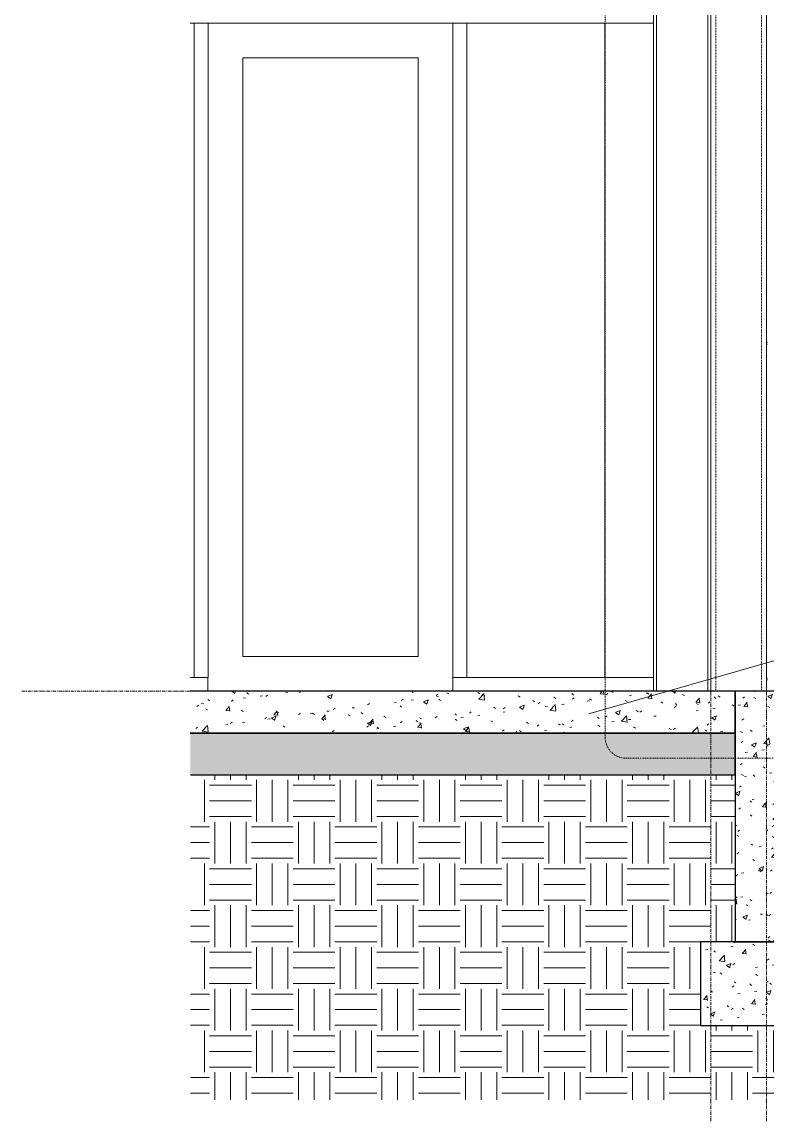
# Model space of a CAD drawing. Header units: inches. Extents: x 22688 to 23652, y -99 to 513.
# Drawn here: x 22688.3 to 22795.4, y -61.7 to 96.2 of the extents above; entities that cross this region are included whole.
import ezdxf

# ---------------------------------------------------------------- set-up
doc = ezdxf.new("R2010")
doc.units = ezdxf.units.IN
doc.header["$MEASUREMENT"] = 0
for name, pattern in [('Dash Dot 3_16_', [0.3125, 0.1875, -0.0625, 0, -0.0625]), ('Grid Line 1_2_', [0.875, 0.5, -0.125, 0.125, -0.125]), ('Hidden 1_8_', [0.1875, 0.125, -0.0625])]:
    doc.linetypes.add(name, pattern=pattern)
for name, color, linetype, lineweight in [('A-ANNO-IDEN', 131, 'Continuous', 9), ('A-ANNO-SYMB', 150, 'Continuous', 9), ('A-DOOR', 31, 'Continuous', 30), ('A-FLOR', 192, 'Continuous', 30), ('A-FLOR-LEVL', 51, 'Continuous', 9), ('A-FLOR-MCUT', 51, 'Continuous', 18), ('A-FLOR-PATT', 8, 'Continuous', 70), ('A-GLAZ-CWMG', 51, 'Continuous', 30), ('A-WALL', 113, 'Continuous', 30), ('A-WALL-PATT', 111, 'Continuous', 30), ('C-BLDG-PADS', 91, 'Continuous', 200), ('C-TOPO', 7, 'Continuous', 30), ('I-WALL', 2, 'Continuous', 30), ('L-SITE-WALL', 31, 'Continuous', 30), ('S-COLS', 52, 'Continuous', 30), ('S-FNDN', 32, 'Continuous', 30), ('S-GRID', 1, 'Continuous', 9)]:
    doc.layers.add(name, color=color, linetype=linetype, lineweight=lineweight)
pattern_1 = [(50, (22007.282, 102), (6.885997, -0.602097), [0.72, -7.92]), (355, (22007.282, 102), (-1.331756, 7.220547), [0.576, -6.336]), (100.451, (22007.856, 101.95), (5.55363, 6.61819), [0.612, -6.731]), (46.184, (22007.282, 103.92), (10.24564, -1.588925), [1.08, -11.88]), (96.636, (22008.136, 103.788), (8.97244, 9.35152), [0.918, -10.096]), (351.184, (22007.282, 103.92), (8.9732, 9.35123), [0.864, -9.504]), (21, (22008.242, 103.44), (5.730726, -3.865003), [0.72, -7.92]), (326, (22008.242, 103.44), (2.33581, 6.96088), [0.576, -6.336]), (71.451, (22008.72, 103.118), (8.065876, 3.09595), [0.612, -6.731]), (37.5, (22007.282, 102), (0.116866, 3.1954784), [0.317, -5.942, 0.317, -6.115, -6.36]), (37.5, (22007.282, 102), (0.116866, 3.1954784), [-12.691, 0.317, -6.043]), (7.5, (22007.282, 102), (2.52543, 3.786025), [0.317, -3.35, 0.317, -5.798, -2.424]), (7.5, (22007.282, 102), (2.52543, 3.786025), [-9.782, 0.317, -2.107]), (327.5, (22005.142, 102), (5.1243685, -0.216176), [0.317, -2.083, 0.317, -7.171, -9.936]), (327.5, (22005.142, 102), (5.1243685, -0.216176), [-9.888, 0.317, -9.619]), (317.5, (22004.182, 102), (5.598326, 0.96141), [0.317, -2.803, 0.317, -4.656, -7.056]), (317.5, (22004.182, 102), (5.598326, 0.96141), [-8.093, 0.317, -6.739])]
pattern_2 = [(0, (22007.282, 102), (6, 6), [6, -6]), (0, (22007.282, 104.25), (6, 6), [6, -6]), (0, (22007.282, 106.5), (6, 6), [6, -6]), (90, (22008.032, 107.25), (-6, 6), [6, -6]), (90, (22010.282, 107.25), (-6, 6), [6, -6]), (90, (22012.532, 107.25), (-6, 6), [6, -6])]

# ---------------------------------------------------------------- blocks, each defined once
blk = doc.blocks.new('Struct_Xcel_Sports Complex_rvt-1-Wall Section - One Story - Storefront')
at = {"layer": 'A-FLOR-PATT', "lineweight": 9}
h = blk.add_hatch(dxfattribs=at)
h.set_pattern_fill('FP_7', color=253, style=0, pattern_type=2)
h.set_pattern_definition(pattern_1)
h.paths.add_polyline_path([(22758.08, -6), (22790.8, -6), (22790.8, 0), (22712.51, 0), (22712.51, -6)], flags=0)
at = {"layer": 'A-WALL-PATT', "lineweight": 9}
h = blk.add_hatch(dxfattribs=at)
h.set_pattern_fill('FP_7', color=253, style=0, pattern_type=2)
h.set_pattern_definition(pattern_1)
h.paths.add_polyline_path([(22798.8, -36), (22798.8, 0), (22790.8, 0), (22790.8, -36)], flags=0)
at = {"layer": 'S-FNDN', "lineweight": 9}
h = blk.add_hatch(dxfattribs=at)
h.set_pattern_fill('FP_7', color=253, style=0, pattern_type=2)
h.set_pattern_definition(pattern_1)
h.paths.add_polyline_path([(22803.65, -48), (22803.8, -48), (22803.8, -36), (22785.8, -36), (22785.8, -48)], flags=0)
at = {"layer": 'A-FLOR', "color": 7}
for p, q in [((22790.8, 0), (22712.51, 0)), ((22712.51, -6), (22790.8, -6))]:
    blk.add_line(p, q, dxfattribs=at)
at = {"layer": 'A-FLOR-MCUT', "color": 7, "lineweight": 30}
blk.add_line((22790.8, -6), (22790.8, 0), dxfattribs=at)
at = {"layer": 'A-WALL', "color": 7}
blk.add_line((22790.8, 0), (22790.8, -6), dxfattribs=at)
at = {"layer": 'L-SITE-WALL', "color": 7}
for p, q in [((22798.8, 0), (22790.8, 0)), ((22798.8, -36), (22798.8, 0)), ((22790.8, -6), (22790.8, -36)), ((22790.8, -36), (22798.8, -36))]:
    blk.add_line(p, q, dxfattribs=at)
at = {"layer": 'S-FNDN', "color": 7}
for p, q in [((22803.8, -36), (22785.8, -36)), ((22785.8, -36), (22785.8, -48)), ((22803.8, -48), (22803.8, -36)), ((22785.8, -48), (22803.8, -48))]:
    blk.add_line(p, q, dxfattribs=at)
blk = doc.blocks.new('W-Wide Flange-Column - B2_E-1389165-Wall Section - One Story - Storefront')
at = {"layer": 'S-COLS', "color": 8, "lineweight": 18}
for p, q in [((22779.05, 144.99), (22779.05, 0)), ((22779.49, 144.97), (22779.49, 0)), ((22786.87, 144.66), (22786.87, 0)), ((22787.3, 142.44), (22787.3, 142.63))]:
    blk.add_line(p, q, dxfattribs=at)
blk = doc.blocks.new('Door_Single_Storefront - one-1371399-Wall Section - One Story - Storefront')
at = {"layer": 'A-DOOR', "color": 8, "lineweight": 18}
for p, q in [((22720.05, 5), (22720.05, 91)), ((22720.05, 91), (22745.24, 91)), ((22745.24, 91), (22745.24, 5)), ((22745.24, 5), (22720.05, 5))]:
    blk.add_line(p, q, dxfattribs=at)
blk = doc.blocks.new('Rectangular Mullion - Exterior 2_ x 4_5_-1417938-Wall Section - One Story - Storefront')
at = {"layer": 'A-GLAZ-CWMG', "color": 8, "lineweight": 18}
blk.add_line((22714.05, 96), (22712.51, 96), dxfattribs=at)
blk = doc.blocks.new('Rectangular Mullion - Exterior 2_ x 4_5_-1144623-Wall Section - One Story - Storefront')
at = {"layer": 'A-GLAZ-CWMG', "color": 8, "lineweight": 18}
blk.add_line((22779.05, 96), (22751.24, 96), dxfattribs=at)
blk = doc.blocks.new('Rectangular Mullion - Exterior 2_ x 4_5_-1307559-Wall Section - One Story - Storefront')
at = {"layer": 'A-GLAZ-CWMG', "color": 8, "lineweight": 18}
blk.add_line((22751.24, 96), (22714.05, 96), dxfattribs=at)
blk = doc.blocks.new('Rectangular Mullion - Exterior 2_ x 4_5_-1312638-Wall Section - One Story - Storefront')
at = {"layer": 'A-GLAZ-CWMG', "color": 8, "lineweight": 18}
for p, q in [((22750.24, 0), (22750.24, 2)), ((22750.24, 2), (22779.05, 2))]:
    blk.add_line(p, q, dxfattribs=at)
blk = doc.blocks.new('Rectangular Mullion - Exterior 2_ x 4_5_-1417939-Wall Section - One Story - Storefront')
at = {"layer": 'A-GLAZ-CWMG', "color": 8, "lineweight": 18}
for p, q in [((22712.51, 2), (22715.05, 2)), ((22715.05, 2), (22715.05, 0))]:
    blk.add_line(p, q, dxfattribs=at)
blk = doc.blocks.new('Rectangular Mullion - Exterior 2_ x 4_5_-1115231-Wall Section - One Story - Storefront')
at = {"layer": 'A-GLAZ-CWMG', "color": 8, "lineweight": 18}
for p, q in [((22750.24, 96), (22752.24, 96)), ((22750.24, 96), (22750.24, 2)), ((22752.24, 96), (22752.24, 2)), ((22752.24, 2), (22750.24, 2))]:
    blk.add_line(p, q, dxfattribs=at)
blk = doc.blocks.new('C-Channel-Column - C8X13_7-1665977-Wall Section - One Story - Storefront')
at = {"layer": 'S-COLS', "color": 8, "linetype": 'Hidden 1_8_', "lineweight": 18}
for p, q in [((22788.02, 0), (22788.02, 142.44)), ((22794.59, 0), (22794.59, 142.44))]:
    blk.add_line(p, q, dxfattribs=at)

msp = doc.modelspace()

# ---------------------------------------------------------------- hatches: boundary and pattern name
at = {"layer": 'A-WALL-PATT', "lineweight": 9}
h = msp.add_hatch(dxfattribs=at)
h.set_pattern_fill('FP_3', color=43, style=0, pattern_type=2)
h.set_pattern_definition([(90, (22647.7, 243), (-193, -193), [48, -145]), (180, (22647.7, 243), (-2e-14, -193), [96, -97]), (270, (22551.7, 291), (-193, -193), [48, -145]), (180, (22647.7, 291), (-2e-14, -193), [96, -97]), (270, (22551.2, 291), (-193, -193), [48, -145]), (180, (22551.2, 291), (-2e-14, -193), [96, -97]), (90, (22455.2, 243), (-193, -193), [48, -145]), (180, (22551.2, 243), (-2e-14, -193), [96, -97]), (90, (22599.96, 291.25), (-193, -193), [48, -145]), (180, (22648.08, 291.25), (-2e-14, -193), [48.125, -144.875]), (180, (22648.08, 339.25), (-2e-14, -193), [48.125, -144.875]), (90, (22503.46, 291.25), (-193, -193), [48, -145]), (180, (22599.46, 291.25), (-2e-14, -193), [96, -97]), (270, (22599.46, 339.25), (-193, -193), [48, -145]), (180, (22599.46, 339.25), (-2e-14, -193), [96, -97]), (180, (22502.96, 291.25), (-2e-14, -193), [48, -145]), (270, (22502.96, 339.25), (-193, -193), [48, -145]), (180, (22502.96, 339.25), (-2e-14, -193), [48, -145]), (90, (22647.7, 339.5), (-193, -193), [48, -145]), (180, (22647.7, 339.5), (-2e-14, -193), [96, -97]), (270, (22551.7, 387.5), (-193, -193), [48, -145]), (180, (22647.7, 387.5), (-2e-14, -193), [96, -97]), (270, (22551.2, 387.5), (-193, -193), [48, -145]), (180, (22551.2, 387.5), (-2e-14, -193), [96, -97]), (90, (22455.2, 339.5), (-193, -193), [48, -145]), (180, (22551.2, 339.5), (-2e-14, -193), [96, -97]), (90, (22599.96, 387.75), (-193, -193), [48, -145]), (180, (22648.08, 387.75), (-2e-14, -193), [48.125, -144.875]), (180, (22648.08, 435.75), (-2e-14, -193), [48.125, -144.875]), (90, (22503.46, 387.75), (-193, -193), [48, -145]), (180, (22599.46, 387.75), (-2e-14, -193), [96, -97]), (270, (22599.46, 435.75), (-193, -193), [48, -145]), (180, (22599.46, 435.75), (-2e-14, -193), [96, -97]), (180, (22502.96, 387.75), (-2e-14, -193), [48, -145]), (270, (22502.96, 435.75), (-193, -193), [48, -145]), (180, (22502.96, 435.75), (-2e-14, -193), [48, -145])])
h.paths.add_polyline_path([(22795.30281, 0), (22795.42781, 0), (22795.42781, 145.5), (22795.30281, 145.5), (22795.30162, 142.62213), (22795.24789, 142.49242), (22795.11534, 142.43751), (22795.30281, 142.4375), (22795.30281, 2)], flags=0)
h.paths.add_polyline_path([(22787.33445, 142.4375), (22787.49025, 142.43752), (22787.35773, 142.49242), (22787.30281, 142.6209), (22787.30281, 142.4375)], flags=0)
h.paths.add_polyline_path([(22792.25727, 142.54688), (22795.11534, 142.54688), (22795.16957, 142.56875), (22795.19344, 142.625), (22795.19344, 144.31521), (22787.41219, 144.63943), (22787.41219, 142.6209), (22787.43646, 142.56832), (22787.49031, 142.54688)], flags=0)
at = {"layer": 'C-BLDG-PADS'}
h = msp.add_hatch(dxfattribs=at)
h.set_pattern_fill('FP_10', color=55, style=0, pattern_type=2)
h.set_pattern_definition([(212.005, (22006.476, 104.015), (-40.310627, -26.8730086), [1.268, -125.493]), (213.69, (22007.282, 104.553), (-13.436241, -13.436764), [0.969, -47.478]), (198.435, (22007.686, 104.687), (-26.873024, -13.436542), [0.425, -42.065]), (180, (22008.223, 104.687), (-2e-15, -13.437), [0.537, -12.899]), (161.565, (22008.626, 104.553), (-13.436518, 1.2e-05), [0.425, -42.065]), (333.435, (22008.76, 114.227), (13.436532, 1e-05), [0.601, -29.444]), (296.565, (22008.626, 114.496), (13.43652, -13.436544), [0.3, -29.745]), (270, (22008.626, 115.168), (13.437, 8e-16), [0.672, -12.765]), (186.34, (22008.76, 106.434), (-107.4926568, -13.4363962), [1.217, -120.457]), (296.565, (22011.717, 114.765), (13.43652, -13.436544), [0.3, -29.745]), (303.69, (22011.448, 115.168), (13.436764, -13.436241), [0.484, -47.962]), (229.399, (22013.598, 109.256), (-67.1828397, -80.6196216), [1.239, -122.641]), (243.435, (22014.001, 110.062), (1e-05, -13.436532), [0.901, -29.144]), (213.69, (22018.704, 108.584), (-13.436241, -13.436764), [0.484, -47.962]), (33.69, (22014.673, 104.822), (13.436241, 13.436764), [0.484, -47.962]), (0, (22014.404, 104.822), (0, 13.437), [0.269, -13.168]), (333.435, (22014.135, 104.956), (13.436532, 1e-05), [0.3, -29.745]), (284.036, (22014.001, 105.494), (13.436545, -40.30972), [0.554, -54.847]), (270, (22014.001, 105.762), (13.437, 8e-16), [0.269, -13.168]), (243.435, (22014.001, 106.031), (1e-05, -13.436532), [0.3, -29.745]), (135, (22014.001, 106.165), (-13.43644, 9e-16), [0.19, -18.812]), (90, (22014.001, 106.031), (-13.437, 8e-16), [0.134, -13.302]), (18.435, (22018.838, 112.212), (26.873024, 13.436542), [0.85, -41.641]), (6.34, (22019.644, 112.481), (107.4926568, 13.4363962), [1.217, -120.457]), (180, (22019.107, 109.256), (-2e-15, -13.437), [0.806, -12.63]), (197.354, (22021.257, 109.928), (-40.3099621, -13.43709214), [2.252, -222.987]), (198.435, (22021.66, 110.062), (-26.873024, -13.436542), [0.425, -42.065]), (213.69, (22022.063, 110.331), (-13.436241, -13.436764), [0.484, -47.962]), (251.565, (22022.197, 110.734), (-1.2e-05, -13.436518), [0.425, -42.065]), (243.435, (22022.331, 111.003), (1e-05, -13.436532), [0.3, -29.745]), (270, (22022.331, 111.271), (13.437, 8e-16), [0.269, -13.168]), (293.199, (22021.928, 112.212), (13.4363854, -26.8729472), [1.023, -101.307]), (315, (22021.525, 112.615), (13.43644, 9e-16), [0.57, -18.432]), (0, (22020.853, 112.615), (0, 13.437), [0.672, -12.765]), (341.565, (22017.897, 109.39), (13.436518, -1.2e-05), [0.425, -42.065]), (303.69, (22017.629, 109.793), (13.436764, -13.436241), [0.484, -47.962]), (279.462, (22017.494, 110.599), (13.43628, -67.1832013), [0.817, -80.915]), (270, (22017.494, 111.406), (13.437, 8e-16), [0.806, -12.63]), (239.036, (22017.897, 112.077), (-13.4372, -26.873257), [0.783, -77.565]), (188.13, (22018.838, 112.212), (-80.6200966, -13.436299), [0.95, -94.061]), (116.565, (22008.895, 111.809), (-13.43652, 13.436544), [0.3, -29.745]), (135, (22009.164, 111.54), (-13.43644, 9e-16), [0.38, -18.622]), (168.69, (22009.835, 111.406), (-13.436897, 0.000212), [0.685, -67.829]), (191.31, (22010.507, 111.54), (-53.746592, -13.436568), [0.685, -67.829]), (194.036, (22011.045, 111.674), (-40.30972, -13.436545), [0.554, -54.847]), (236.31, (22011.313, 112.077), (-13.436194, -26.873299), [0.484, -47.962]), (236.31, (22011.582, 112.481), (-13.436194, -26.873299), [0.484, -47.962]), (270, (22011.582, 112.884), (13.437, 8e-16), [0.403, -13.034]), (291.801, (22011.313, 113.556), (13.4361655, -26.872997), [0.724, -71.635]), (116.565, (22011.448, 110.734), (-13.43652, 13.436544), [0.601, -29.444]), (168.69, (22012.12, 110.599), (-13.436897, 0.000212), [0.685, -67.829]), (194.036, (22012.657, 110.734), (-40.30972, -13.436545), [0.554, -54.847]), (225, (22013.06, 111.137), (9e-16, -13.43644), [0.57, -18.432]), (251.565, (22013.195, 111.54), (-1.2e-05, -13.436518), [0.425, -42.065]), (296.565, (22012.926, 112.077), (13.43652, -13.436544), [0.601, -29.444]), (315, (22012.657, 112.346), (13.43644, 9e-16), [0.38, -18.622]), (326.31, (22012.254, 112.615), (26.873299, -13.436194), [0.484, -47.962]), (0, (22011.985, 112.615), (0, 13.437), [0.269, -13.168]), (33.69, (22011.582, 112.346), (13.436241, 13.436764), [0.484, -47.962]), (71.565, (22011.448, 111.943), (1.2e-05, 13.436518), [0.425, -42.065]), (63.435, (22011.313, 111.674), (-1e-05, 13.436532), [0.3, -29.745]), (71.565, (22011.179, 111.271), (1.2e-05, 13.436518), [0.425, -42.065]), (104.036, (22011.179, 110.734), (-13.436545, 40.30972), [0.554, -54.847]), (45, (22010.91, 110.465), (9e-16, 13.43644), [0.38, -18.622]), (18.435, (22010.507, 110.331), (26.873024, 13.436542), [0.425, -42.065]), (0, (22009.835, 110.331), (0, 13.437), [0.672, -12.765]), (14.036, (22009.298, 110.196), (40.30972, 13.436545), [0.554, -54.847]), (341.565, (22008.895, 110.331), (13.436518, -1.2e-05), [0.425, -42.065]), (270, (22008.895, 110.734), (13.437, 8e-16), [0.403, -13.034]), (225, (22009.298, 111.137), (9e-16, -13.43644), [0.57, -18.432]), (198.435, (22010.104, 111.406), (-26.873024, -13.436542), [0.85, -41.641]), (180, (22010.776, 111.406), (-2e-15, -13.437), [0.672, -12.765]), (153.435, (22011.045, 111.271), (-13.436532, -1e-05), [0.3, -29.745]), (206.565, (22016.151, 109.121), (-13.436544, -13.43652), [0.3, -29.745]), (146.31, (22016.554, 108.853), (-26.873299, 13.436194), [0.484, -47.962]), (119.745, (22017.091, 107.912), (-40.3105597, 67.1832064), [1.083, -107.246]), (95.711, (22017.226, 106.568), (-13.4375424, 120.930058), [1.35, -133.686]), (90, (22017.226, 106.434), (-13.437, 8e-16), [0.134, -13.302]), (63.435, (22017.091, 106.165), (-1e-05, 13.436532), [0.3, -29.745]), (26.565, (22016.822, 106.031), (13.436544, 13.43652), [0.3, -29.745]), (0, (22016.419, 106.031), (0, 13.437), [0.403, -13.034]), (0, (22016.285, 106.031), (0, 13.437), [0.134, -13.302]), (0, (22016.016, 106.031), (0, 13.437), [0.269, -13.168]), (326.31, (22015.613, 106.3), (26.873299, -13.436194), [0.484, -47.962]), (333.435, (22015.344, 106.434), (13.436532, 1e-05), [0.3, -29.745]), (284.036, (22015.21, 106.972), (13.436545, -40.30972), [0.554, -54.847]), (270, (22015.21, 107.24), (13.437, 8e-16), [0.269, -13.168]), (270, (22015.21, 107.643), (13.437, 8e-16), [0.403, -13.034]), (258.69, (22015.344, 108.315), (-0.000212, -13.436897), [0.685, -67.829]), (231.34, (22015.882, 108.987), (-40.3101895, -53.745816), [0.86, -85.176]), (270, (22018.704, 108.718), (13.437, 8e-16), [0.134, -13.302]), (270, (22018.704, 108.853), (13.437, 8e-16), [0.134, -13.302]), (326.31, (22018.3, 109.121), (26.873299, -13.436194), [0.484, -47.962]), (333.435, (22017.494, 109.525), (13.436532, 1e-05), [0.901, -29.144]), (0, (22016.822, 109.525), (0, 13.437), [0.672, -12.765]), (63.435, (22016.688, 109.256), (-1e-05, 13.436532), [0.3, -29.745]), (90, (22016.688, 108.718), (-13.437, 8e-16), [0.537, -12.899]), (135, (22017.091, 108.315), (-13.43644, 9e-16), [0.57, -18.432]), (161.565, (22017.494, 108.181), (-13.436518, 1.2e-05), [0.425, -42.065]), (180, (22017.897, 108.181), (-2e-15, -13.437), [0.403, -13.034]), (198.435, (22018.3, 108.315), (-26.873024, -13.436542), [0.425, -42.065]), (351.87, (22013.06, 115.571), (13.4370087, -0.000259), [1.9, -93.111]), (14.036, (22012.523, 115.437), (40.30972, 13.436545), [0.554, -54.847]), (53.13, (22012.12, 114.899), (26.873672, 40.309752), [0.672, -66.511]), (95.194, (22012.254, 113.421), (-13.4351326, 134.3664647), [1.484, -146.928]), (101.31, (22012.388, 112.749), (-13.436568, 53.746592), [0.685, -67.829]), (143.13, (22012.926, 112.346), (-40.309752, 26.873672), [0.672, -66.511]), (161.565, (22013.329, 112.212), (-13.436518, 1.2e-05), [0.425, -42.065]), (198.435, (22013.732, 112.346), (-26.873024, -13.436542), [0.425, -42.065]), (225, (22014.404, 113.018), (9e-16, -13.43644), [0.95, -18.052]), (228.814, (22015.344, 114.093), (-80.6198072, -94.0561774), [1.428, -141.405]), (251.565, (22015.479, 114.496), (-1.2e-05, -13.436518), [0.425, -42.065]), (270, (22015.479, 114.63), (13.437, 8e-16), [0.134, -13.302]), (288.435, (22015.344, 115.034), (13.436542, -26.873024), [0.425, -42.065]), (326.31, (22014.941, 115.302), (26.873299, -13.436194), [0.484, -47.962]), (90, (22008.76, 112.077), (-13.437, 8e-16), [0.941, -12.496]), (338.199, (22010.642, 113.824), (40.3099116, -13.436441), [0.724, -71.635]), (0, (22009.835, 113.824), (0, 13.437), [0.806, -12.63]), (30.964, (22009.164, 113.421), (40.310285, 26.8733136), [0.783, -77.565]), (45, (22008.76, 113.018), (9e-16, 13.43644), [0.57, -18.432]), (90, (22006.611, 107.778), (-13.437, 8e-16), [0.941, -12.496]), (116.565, (22007.014, 106.972), (-13.43652, 13.436544), [0.901, -29.144]), (153.435, (22007.82, 106.568), (-13.436532, -1e-05), [0.901, -29.144]), (180, (22008.492, 106.568), (-2e-15, -13.437), [0.672, -12.765]), (218.66, (22009.164, 107.106), (-13.436833, -13.4362984), [0.86, -85.176]), (231.34, (22009.701, 107.778), (-40.3101895, -53.745816), [0.86, -85.176]), (213.69, (22010.507, 108.315), (-13.436241, -13.436764), [0.969, -47.478]), (239.036, (22010.91, 108.987), (-13.4372, -26.873257), [0.783, -77.565]), (270, (22010.91, 109.256), (13.437, 8e-16), [0.269, -13.168]), (270, (22010.91, 109.659), (13.437, 8e-16), [0.403, -13.034]), (315, (22010.507, 110.062), (13.43644, 9e-16), [0.57, -18.432]), (350.538, (22009.701, 110.196), (13.4368224, 7.56e-05), [0.817, -80.915]), (14.036, (22008.626, 109.928), (40.30972, 13.436545), [1.108, -54.293]), (18.435, (22007.417, 109.525), (26.873024, 13.436542), [1.275, -41.216]), (45, (22007.014, 109.121), (9e-16, 13.43644), [0.57, -18.432]), (45, (22006.611, 108.718), (9e-16, 13.43644), [0.57, -18.432]), (108.435, (22009.567, 105.762), (-13.436542, 26.873024), [0.85, -41.641]), (126.87, (22009.97, 105.225), (-13.436224, 13.436576), [0.672, -66.511]), (146.31, (22010.373, 104.956), (-26.873299, 13.436194), [0.484, -47.962]), (161.565, (22010.776, 104.822), (-13.436518, 1.2e-05), [0.425, -42.065]), (135, (22011.179, 104.419), (-13.43644, 9e-16), [0.57, -18.432]), (161.565, (22011.582, 104.284), (-13.436518, 1.2e-05), [0.425, -42.065]), (180, (22011.985, 104.284), (-2e-15, -13.437), [0.403, -13.034]), (206.565, (22012.254, 104.419), (-13.436544, -13.43652), [0.3, -29.745]), (206.565, (22012.791, 104.687), (-13.436544, -13.43652), [0.601, -29.444]), (189.462, (22013.598, 104.822), (-67.1832013, -13.43628), [0.817, -80.915]), (243.435, (22013.866, 105.359), (1e-05, -13.436532), [0.601, -29.444]), (270, (22013.866, 105.494), (13.437, 8e-16), [0.134, -13.302]), (270, (22013.866, 105.762), (13.437, 8e-16), [0.269, -13.168]), (326.31, (22013.463, 106.568), (26.873299, -13.436194), [0.484, -47.962]), (327.995, (22012.388, 107.24), (67.1829352, -40.309468), [1.268, -125.493]), (329.036, (22011.717, 107.643), (26.873257, -13.4372), [0.783, -77.565]), (341.565, (22010.91, 107.912), (13.436518, -1.2e-05), [0.85, -41.641]), (0, (22010.373, 107.912), (0, 13.437), [0.537, -12.899]), (33.69, (22009.97, 107.643), (13.436241, 13.436764), [0.484, -47.962]), (53.13, (22009.567, 107.106), (26.873672, 40.309752), [0.672, -66.511]), (63.435, (22009.298, 106.568), (-1e-05, 13.436532), [0.601, -29.444]), (225, (22015.479, 105.494), (9e-16, -13.43644), [0.57, -18.432]), (236.31, (22015.747, 105.897), (-13.436194, -26.873299), [0.484, -47.962]), (270, (22015.747, 106.031), (13.437, 8e-16), [0.134, -13.302]), (315, (22015.479, 106.3), (13.43644, 9e-16), [0.38, -18.622]), (333.435, (22014.941, 106.568), (13.436532, 1e-05), [0.601, -29.444]), (18.435, (22014.135, 106.3), (26.873024, 13.436542), [0.85, -41.641]), (75.964, (22014.001, 105.762), (-0.0003, 13.436231), [0.554, -54.847]), (71.565, (22007.954, 103.209), (1.2e-05, 13.436518), [0.425, -42.065]), (135, (22008.223, 102.941), (-13.43644, 9e-16), [0.38, -18.622]), (146.31, (22008.626, 102.672), (-26.873299, 13.436194), [0.484, -47.962]), (153.435, (22009.164, 102.403), (-13.436532, -1e-05), [0.601, -29.444]), (180, (22009.298, 102.403), (-2e-15, -13.437), [0.134, -13.302]), (161.565, (22009.701, 102.269), (-13.436518, 1.2e-05), [0.425, -42.065]), (180, (22010.238, 102.269), (-2e-15, -13.437), [0.537, -12.899]), (198.435, (22010.642, 102.403), (-26.873024, -13.436542), [0.425, -42.065]), (210.964, (22011.313, 102.806), (-40.310285, -26.8733136), [0.783, -77.565]), (206.565, (22011.582, 102.941), (-13.436544, -13.43652), [0.3, -29.745]), (251.565, (22011.717, 103.344), (-1.2e-05, -13.436518), [0.425, -42.065]), (303.69, (22011.448, 103.747), (13.436764, -13.436241), [0.484, -47.962]), (306.87, (22011.045, 104.284), (13.436224, -13.436576), [0.672, -66.511]), (323.13, (22010.507, 104.687), (40.309752, -26.873672), [0.672, -66.511]), (345.964, (22009.97, 104.822), (13.436231, 0.0003), [0.554, -54.847]), (18.435, (22009.567, 104.687), (26.873024, 13.436542), [0.425, -42.065]), (30.964, (22008.895, 104.284), (40.310285, 26.8733136), [0.783, -77.565]), (39.806, (22008.089, 103.612), (13.4366017, 13.4362908), [1.049, -103.894]), (135, (22012.12, 102.403), (-13.43644, 9e-16), [0.19, -18.812]), (153.435, (22012.388, 102.269), (-13.436532, -1e-05), [0.3, -29.745]), (191.31, (22013.06, 102.403), (-53.746592, -13.436568), [0.685, -67.829]), (165.964, (22013.598, 102.269), (-13.436231, -0.0003), [0.554, -54.847]), (175.236, (22015.21, 102.134), (-13.4364265, -8.2e-05), [1.618, -160.181]), (206.565, (22015.479, 102.269), (-13.436544, -13.43652), [0.3, -29.745]), (225, (22015.747, 102.537), (9e-16, -13.43644), [0.38, -18.622]), (270, (22015.747, 103.209), (13.437, 8e-16), [0.672, -12.765]), (270, (22015.747, 103.612), (13.437, 8e-16), [0.403, -13.034]), (308.66, (22015.21, 104.284), (13.4362984, -13.436833), [0.86, -85.176]), (338.199, (22014.538, 104.553), (40.3099116, -13.436441), [0.724, -71.635]), (348.69, (22013.866, 104.687), (13.436897, -0.000212), [0.685, -67.829]), (18.435, (22012.657, 104.284), (26.873024, 13.436542), [1.275, -41.216]), (36.87, (22012.12, 103.881), (13.436576, 13.436224), [0.672, -66.511]), (68.199, (22011.851, 103.209), (13.436441, 40.3099116), [0.724, -71.635]), (101.31, (22011.985, 102.537), (-13.436568, 53.746592), [0.685, -67.829]), (348.69, (22010.776, 115.302), (13.436897, -0.000212), [0.685, -67.829]), (354.806, (22009.298, 115.437), (13.4361385, -0.0003521), [1.484, -146.928]), (0, (22008.895, 115.437), (0, 13.437), [0.403, -13.034]), (45, (22008.626, 115.168), (9e-16, 13.43644), [0.38, -18.622]), (180, (22009.701, 113.959), (-2e-15, -13.437), [0.403, -13.034]), (188.13, (22010.642, 114.093), (-80.6200966, -13.436299), [0.95, -94.061]), (172.875, (22011.717, 113.959), (-13.436807, -0.000376), [1.083, -107.246]), (225, (22011.851, 114.093), (9e-16, -13.43644), [0.19, -18.812]), (270, (22011.851, 114.496), (13.437, 8e-16), [0.403, -13.034]), (161.565, (22016.151, 114.899), (-13.436518, 1.2e-05), [0.425, -42.065]), (180, (22016.688, 114.899), (-2e-15, -13.437), [0.537, -12.899]), (198.435, (22017.091, 115.034), (-26.873024, -13.436542), [0.425, -42.065]), (170.538, (22017.897, 114.899), (-13.4368224, -7.56e-05), [0.817, -80.915]), (213.69, (22018.3, 115.168), (-13.436241, -13.436764), [0.484, -47.962]), (270, (22018.3, 115.302), (13.437, 8e-16), [0.134, -13.302]), (296.565, (22018.166, 115.571), (13.43652, -13.436544), [0.3, -29.745]), (341.565, (22017.36, 115.84), (13.436518, -1.2e-05), [0.85, -41.641]), (341.565, (22016.554, 116.108), (13.436518, -1.2e-05), [0.85, -41.641]), (14.036, (22016.016, 115.974), (40.30972, 13.436545), [0.554, -54.847]), (45, (22015.613, 115.571), (9e-16, 13.43644), [0.57, -18.432]), (104.036, (22015.747, 115.034), (-13.436545, 40.30972), [0.554, -54.847]), (0, (22005.267, 103.344), (0, 13.437), [0.134, -13.302]), (315, (22004.998, 103.612), (13.43644, 9e-16), [0.38, -18.622]), (274.764, (22004.864, 105.225), (13.437683, -147.8026001), [1.618, -160.181]), (255.964, (22004.998, 105.762), (0.0003, -13.436231), [0.554, -54.847]), (225, (22005.267, 106.031), (9e-16, -13.43644), [0.38, -18.622]), (198.435, (22006.476, 106.434), (-26.873024, -13.436542), [1.275, -41.216]), (180, (22006.611, 106.434), (-2e-15, -13.437), [0.134, -13.302]), (171.87, (22007.551, 106.3), (-13.4370087, 0.000259), [0.95, -94.061]), (146.31, (22009.164, 106.165), (-26.873299, 13.436194), [0.484, -47.962]), (108.435, (22009.432, 105.359), (-13.436542, 26.873024), [0.85, -41.641]), (90, (22009.432, 105.225), (-13.437, 8e-16), [0.134, -13.302]), (71.565, (22009.298, 104.822), (1.2e-05, 13.436518), [0.425, -42.065]), (26.565, (22009.029, 104.687), (13.436544, 13.43652), [0.3, -29.745]), (18.435, (22008.626, 104.553), (26.873024, 13.436542), [0.425, -42.065]), (126.87, (22015.882, 103.612), (-13.436224, 13.436576), [0.672, -66.511]), (123.69, (22016.151, 103.209), (-13.436764, 13.436241), [0.484, -47.962]), (149.036, (22016.822, 102.806), (-26.873257, 13.4372), [0.783, -77.565]), (168.69, (22017.494, 102.672), (-13.436897, 0.000212), [0.685, -67.829]), (213.69, (22017.897, 102.941), (-13.436241, -13.436764), [0.484, -47.962]), (251.565, (22018.032, 103.344), (-1.2e-05, -13.436518), [0.425, -42.065]), (270, (22018.032, 103.478), (13.437, 8e-16), [0.134, -13.302]), (279.462, (22017.897, 104.284), (13.43628, -67.1832013), [0.817, -80.915]), (243.435, (22018.032, 104.553), (1e-05, -13.436532), [0.3, -29.745]), (270, (22018.032, 104.687), (13.437, 8e-16), [0.134, -13.302]), (296.565, (22017.629, 105.494), (13.43652, -13.436544), [0.901, -29.144]), (329.036, (22016.957, 105.897), (26.873257, -13.4372), [0.783, -77.565]), (8.13, (22016.016, 105.762), (80.6200966, 13.436299), [0.95, -94.061]), (45, (22015.479, 105.225), (9e-16, 13.43644), [0.76, -18.242]), (45, (22015.21, 104.956), (9e-16, 13.43644), [0.38, -18.622]), (90, (22015.21, 104.553), (-13.437, 8e-16), [0.403, -13.034]), (123.69, (22015.479, 104.15), (-13.436764, 13.436241), [0.484, -47.962]), (101.31, (22017.494, 106.568), (-13.436568, 53.746592), [0.685, -67.829]), (108.435, (22017.629, 106.165), (-13.436542, 26.873024), [0.425, -42.065]), (135, (22017.763, 106.031), (-13.43644, 9e-16), [0.19, -18.812]), (180, (22018.166, 106.031), (-2e-15, -13.437), [0.403, -13.034]), (213.69, (22018.569, 106.3), (-13.436241, -13.436764), [0.484, -47.962]), (187.125, (22019.644, 106.434), (-94.0566594, -13.437028), [1.083, -107.246]), (236.31, (22019.913, 106.837), (-13.436194, -26.873299), [0.484, -47.962]), (270, (22019.913, 106.972), (13.437, 8e-16), [0.134, -13.302]), (288.435, (22019.778, 107.375), (13.436542, -26.873024), [0.425, -42.065]), (285.945, (22019.51, 108.315), (13.4366066, -40.3096492), [0.978, -96.842]), (315, (22019.241, 108.584), (13.43644, 9e-16), [0.38, -18.622]), (18.435, (22018.838, 108.45), (26.873024, 13.436542), [0.425, -42.065]), (29.745, (22017.897, 107.912), (67.1832064, 40.3105597), [1.083, -107.246]), (18.435, (22017.494, 107.778), (26.873024, 13.436542), [0.425, -42.065]), (75.964, (22017.36, 107.24), (-0.0003, 13.436231), [0.554, -54.847]), (180, (22013.463, 110.734), (-2e-15, -13.437), [0.403, -13.034]), (180, (22013.732, 110.734), (-2e-15, -13.437), [0.269, -13.168]), (135, (22014.001, 110.465), (-13.43644, 9e-16), [0.38, -18.622]), (90, (22014.001, 110.062), (-13.437, 8e-16), [0.403, -13.034]), (26.565, (22011.985, 107.912), (13.436544, 13.43652), [0.901, -29.144]), (341.565, (22011.582, 108.046), (13.436518, -1.2e-05), [0.425, -42.065]), (300.964, (22011.179, 108.718), (26.8733136, -40.310285), [0.783, -77.565]), (71.565, (22013.732, 109.121), (1.2e-05, 13.436518), [0.425, -42.065]), (90, (22013.732, 108.45), (-13.437, 8e-16), [0.672, -12.765]), (123.69, (22014.001, 108.046), (-13.436764, 13.436241), [0.484, -47.962]), (153.435, (22014.538, 107.778), (-13.436532, -1e-05), [0.601, -29.444]), (198.435, (22014.941, 107.912), (-26.873024, -13.436542), [0.425, -42.065]), (243.435, (22015.076, 108.181), (1e-05, -13.436532), [0.3, -29.745]), (255.964, (22015.21, 108.718), (0.0003, -13.436231), [0.554, -54.847]), (251.565, (22015.344, 109.121), (-1.2e-05, -13.436518), [0.425, -42.065]), (291.801, (22015.076, 109.793), (13.4361655, -26.872997), [0.724, -71.635]), (323.13, (22014.538, 110.196), (40.309752, -26.873672), [0.672, -66.511]), (18.435, (22014.135, 110.062), (26.873024, 13.436542), [0.425, -42.065]), (63.435, (22013.866, 109.525), (-1e-05, 13.436532), [0.601, -29.444]), (135, (22012.791, 107.106), (-13.43644, 9e-16), [0.57, -18.432]), (149.036, (22013.463, 106.703), (-26.873257, 13.4372), [0.783, -77.565]), (146.31, (22013.866, 106.434), (-26.873299, 13.436194), [0.484, -47.962]), (180, (22014.135, 106.434), (-2e-15, -13.437), [0.269, -13.168]), (210.964, (22014.807, 106.837), (-40.310285, -26.8733136), [0.783, -77.565]), (243.435, (22014.941, 107.106), (1e-05, -13.436532), [0.3, -29.745]), (303.69, (22014.673, 107.509), (13.436764, -13.436241), [0.484, -47.962]), (321.34, (22014.001, 108.046), (53.745816, -40.3101895), [0.86, -85.176]), (345.964, (22013.463, 108.181), (13.436231, 0.0003), [0.554, -54.847]), (11.31, (22012.791, 108.046), (53.746592, 13.436568), [0.685, -67.829]), (26.565, (22012.523, 107.912), (13.436544, 13.43652), [0.3, -29.745]), (71.565, (22012.388, 107.509), (1.2e-05, 13.436518), [0.425, -42.065]), (15.945, (22012.12, 110.465), (40.3096492, 13.4366066), [0.978, -96.842]), (29.745, (22011.179, 109.928), (67.1832064, 40.3105597), [1.083, -107.246]), (63.435, (22011.045, 109.659), (-1e-05, 13.436532), [0.3, -29.745]), (90, (22011.045, 109.256), (-13.437, 8e-16), [0.403, -13.034]), (104.036, (22011.179, 108.718), (-13.436545, 40.30972), [0.554, -54.847]), (120.964, (22011.582, 108.046), (-26.8733136, 40.310285), [0.783, -77.565]), (153.435, (22019.107, 115.168), (-13.436532, -1e-05), [0.3, -29.745]), (180, (22019.375, 115.168), (-2e-15, -13.437), [0.269, -13.168]), (209.745, (22020.316, 115.705), (-67.1832064, -40.3105597), [1.083, -107.246]), (225, (22020.853, 116.243), (9e-16, -13.43644), [0.76, -18.242]), (239.036, (22021.257, 116.915), (-13.4372, -26.873257), [0.783, -77.565]), (239.036, (22021.66, 117.587), (-13.4372, -26.873257), [0.783, -77.565]), (270, (22021.66, 117.721), (13.437, 8e-16), [0.134, -13.302]), (333.435, (22021.391, 117.855), (13.436532, 1e-05), [0.3, -29.745]), (0, (22020.988, 117.855), (0, 13.437), [0.403, -13.034]), (45, (22020.585, 117.452), (9e-16, 13.43644), [0.57, -18.432]), (26.565, (22018.972, 116.646), (13.436544, 13.43652), [1.803, -28.243]), (30.964, (22018.3, 116.243), (40.310285, 26.8733136), [0.783, -77.565]), (90, (22018.3, 115.974), (-13.437, 8e-16), [0.269, -13.168]), (128.66, (22018.838, 115.302), (-13.4362984, 13.436833), [0.86, -85.176]), (255.964, (22017.36, 110.868), (0.0003, -13.436231), [0.554, -54.847]), (281.31, (22017.226, 111.54), (13.436568, -53.746592), [0.685, -67.829]), (309.806, (22016.554, 112.346), (13.4362908, -13.4366017), [1.049, -103.894]), (329.036, (22015.882, 112.749), (26.873257, -13.4372), [0.783, -77.565]), (345.964, (22015.344, 112.884), (13.436231, 0.0003), [0.554, -54.847]), (0, (22014.807, 112.884), (0, 13.437), [0.537, -12.899]), (26.565, (22014.269, 112.615), (13.436544, 13.43652), [0.601, -29.444]), (45, (22013.866, 112.212), (9e-16, 13.43644), [0.57, -18.432]), (53.13, (22013.463, 111.674), (26.873672, 40.309752), [0.672, -66.511]), (90, (22013.463, 111.271), (-13.437, 8e-16), [0.403, -13.034]), (135, (22013.866, 110.868), (-13.43644, 9e-16), [0.57, -18.432]), (144.462, (22014.807, 110.196), (-40.3095313, 26.8733096), [1.156, -114.43]), (135, (22015.479, 109.525), (-13.43644, 9e-16), [0.95, -18.052]), (153.435, (22016.016, 109.256), (-13.436532, -1e-05), [0.601, -29.444]), (206.565, (22016.554, 109.525), (-13.436544, -13.43652), [0.601, -29.444]), (230.194, (22017.226, 110.331), (-53.7471842, -67.182341), [1.049, -103.894]), (66.801, (22015.479, 113.556), (26.8740486, 67.1828756), [1.023, -101.307]), (90, (22015.479, 113.152), (-13.437, 8e-16), [0.403, -13.034]), (153.435, (22015.747, 113.018), (-13.436532, -1e-05), [0.3, -29.745]), (153.435, (22016.285, 112.749), (-13.436532, -1e-05), [0.601, -29.444]), (149.036, (22016.957, 112.346), (-26.873257, 13.4372), [0.783, -77.565]), (180, (22017.629, 112.346), (-2e-15, -13.437), [0.672, -12.765]), (180, (22018.435, 112.346), (-2e-15, -13.437), [0.806, -12.63]), (213.69, (22018.838, 112.615), (-13.436241, -13.436764), [0.484, -47.962]), (243.435, (22019.107, 113.152), (1e-05, -13.436532), [0.601, -29.444]), (277.125, (22018.972, 114.227), (13.437028, -94.0566594), [1.083, -107.246]), (315, (22018.704, 114.496), (13.43644, 9e-16), [0.38, -18.622]), (341.565, (22018.3, 114.63), (13.436518, -1.2e-05), [0.425, -42.065]), (352.875, (22017.226, 114.765), (13.436807, 0.000376), [1.083, -107.246]), (0, (22016.554, 114.765), (0, 13.437), [0.672, -12.765]), (21.801, (22015.882, 114.496), (26.872997, 13.4361655), [0.724, -71.635]), (90, (22021.928, 113.824), (-13.437, 8e-16), [0.537, -12.899]), (90, (22021.928, 113.287), (-13.437, 8e-16), [0.537, -12.899]), (56.31, (22021.66, 112.884), (13.436194, 26.873299), [0.484, -47.962]), (18.435, (22021.257, 112.749), (26.873024, 13.436542), [0.425, -42.065]), (0, (22019.913, 112.749), (0, 13.437), [1.344, -12.093]), (341.565, (22019.51, 112.884), (13.436518, -1.2e-05), [0.425, -42.065]), (296.565, (22019.375, 113.152), (13.43652, -13.436544), [0.3, -29.745]), (278.13, (22019.241, 114.093), (13.436299, -80.6200966), [0.95, -94.061]), (270, (22019.241, 114.227), (13.437, 8e-16), [0.134, -13.302]), (251.565, (22019.375, 114.63), (-1.2e-05, -13.436518), [0.425, -42.065]), (225, (22019.778, 115.034), (9e-16, -13.43644), [0.57, -18.432]), (218.66, (22020.45, 115.571), (-13.436833, -13.4362984), [0.86, -85.176]), (225, (22020.853, 115.974), (9e-16, -13.43644), [0.57, -18.432]), (206.565, (22021.122, 116.108), (-13.436544, -13.43652), [0.3, -29.745]), (180, (22021.391, 116.108), (-2e-15, -13.437), [0.269, -13.168]), (123.69, (22021.66, 115.705), (-13.436764, 13.436241), [0.484, -47.962]), (108.435, (22021.794, 115.302), (-13.436542, 26.873024), [0.425, -42.065]), (98.13, (22021.928, 114.362), (-13.436299, 80.6200966), [0.95, -94.061])])
h.paths.add_polyline_path([(22780.86402, -12), (22790.80281, -12), (22790.80281, -6), (22712.51316, -6), (22712.51316, -12), (22758.07752, -12)], flags=0)
at = {"layer": 'C-TOPO', "lineweight": 9}
h = msp.add_hatch(dxfattribs=at)
h.set_pattern_fill('FP_1', color=253, style=0, pattern_type=2)
h.set_pattern_definition(pattern_2)
h.paths.add_polyline_path([(22785.80281, -58.71302), (22790.80281, -58.71302), (22790.80281, -48), (22785.80281, -48), (22785.80281, -36), (22790.80281, -36), (22790.80281, -12.00628), (22712.51316, -12.00628), (22712.51316, -58.71302), (22758.07752, -58.71302)], flags=0)
h = msp.add_hatch(dxfattribs=at)
h.set_pattern_fill('FP_1', color=253, style=0, pattern_type=2)
h.set_pattern_definition(pattern_2)
h.paths.add_polyline_path([(22796.52566, -58.71302), (22798.80281, -58.71302), (22798.80281, -48), (22790.80281, -48), (22790.80281, -58.71302), (22794.23015, -58.71302)], flags=0)

# ---------------------------------------------------------------- linework, layer by layer
at = {"layer": 'A-ANNO-IDEN', "color": 153}
msp.add_line((22769.77769, -3.22247), (22872.14401, 26.06221), dxfattribs=at)
at = {"layer": 'A-ANNO-SYMB', "linetype": 'Dash Dot 3_16_'}
for p, q in [((22772.1202, 159.7507), (22772.1202, -6.62087)), ((22775.1202, -9.62087), (22806.64326, -9.62087))]:
    msp.add_line(p, q, dxfattribs=at)
msp.add_arc((22775.1202, -6.62087), 3, 180, 270, dxfattribs=at)
at = {"layer": 'A-FLOR-LEVL', "linetype": 'Grid Line 1_2_'}
msp.add_line((22688.32566, 0), (22918.97961, 0), dxfattribs=at)
at = {"layer": 'C-BLDG-PADS', "color": 7, "lineweight": 30}
for p, q in [((22790.80281, -6), (22712.51316, -6)), ((22790.80281, -12), (22790.80281, -6)), ((22712.51316, -12), (22790.80281, -12))]:
    msp.add_line(p, q, dxfattribs=at)
at = {"layer": 'C-TOPO'}
msp.add_line((22712.51316, -12.00628), (22790.80281, -12.00628), dxfattribs=at)
at = {"layer": 'C-TOPO', "color": 8, "lineweight": 18}
msp.add_line((22712.51316, -12.00628), (22790.80225, -12.00628), dxfattribs=at)
at = {"layer": 'I-WALL', "color": 8, "lineweight": 18}
msp.add_line((22772.05281, 2), (22772.05281, 96), dxfattribs=at)
at = {"layer": 'S-COLS', "color": 8, "lineweight": 18}
for p, q in [((22787.30281, 0), (22787.30281, 142.4375)), ((22795.30281, 142.4375), (22795.30281, 0))]:
    msp.add_line(p, q, dxfattribs=at)
at = {"layer": 'S-GRID', "linetype": 'Grid Line 1_2_'}
for p, q in [((22787.30281, -61.7448), (22787.30281, 198.16976)), ((22787.30281, -61.7448), (22787.30281, 198.16976)), ((22795.30281, -61.7448), (22795.30281, 198.16976)), ((22795.30281, -61.7448), (22795.30281, 198.16976))]:
    msp.add_line(p, q, dxfattribs=at)

# ---------------------------------------------------------------- block references
at = {"lineweight": 5}
msp.add_blockref('Struct_Xcel_Sports Complex_rvt-1-Wall Section - One Story - Storefront', (0, 0), dxfattribs=at)
at = {"layer": 'A-DOOR', "color": 8, "lineweight": 18}
msp.add_blockref('Door_Single_Storefront - one-1371399-Wall Section - One Story - Storefront', (0, 0), dxfattribs=at)
at = {"layer": 'A-GLAZ-CWMG', "color": 8, "lineweight": 18}
for name, p in [('Rectangular Mullion - Exterior 2_ x 4_5_-1417938-Wall Section - One Story - Storefront', (0, 0)), ('Rectangular Mullion - Exterior 2_ x 4_5_-1115231-Wall Section - One Story - Storefront', (-37.1875, 0)), ('Rectangular Mullion - Exterior 2_ x 4_5_-1307559-Wall Section - One Story - Storefront', (0, 0)), ('Rectangular Mullion - Exterior 2_ x 4_5_-1115231-Wall Section - One Story - Storefront', (0, 0)), ('Rectangular Mullion - Exterior 2_ x 4_5_-1144623-Wall Section - One Story - Storefront', (0, 0)), ('Rectangular Mullion - Exterior 2_ x 4_5_-1417939-Wall Section - One Story - Storefront', (0, 0)), ('Rectangular Mullion - Exterior 2_ x 4_5_-1312638-Wall Section - One Story - Storefront', (0, 0))]:
    msp.add_blockref(name, p, dxfattribs=at)
at = {"layer": 'S-COLS', "color": 8, "lineweight": 18}
msp.add_blockref('W-Wide Flange-Column - B2_E-1389165-Wall Section - One Story - Storefront', (0, 0), dxfattribs=at)
at = {"layer": 'S-COLS', "color": 8, "linetype": 'Hidden 1_8_', "lineweight": 18}
msp.add_blockref('C-Channel-Column - C8X13_7-1665977-Wall Section - One Story - Storefront', (0, 0), dxfattribs=at)

doc.saveas('drawing.dxf')
